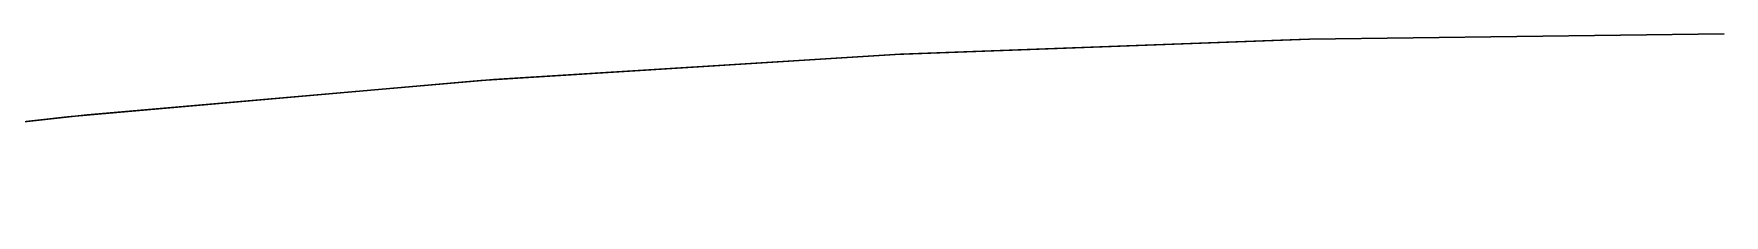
# Model space of a CAD drawing. Header units: metres. Extents: x -20 to 20, y -20 to 20.
# Drawn here: x -2.032 to 0, y 19.783 to 20 of the extents above; entities that cross this region are included whole.
import ezdxf

# ---------------------------------------------------------------- set-up
doc = ezdxf.new("R2010")
doc.units = ezdxf.units.M

msp = doc.modelspace()

# ---------------------------------------------------------------- meshes
at = {"layer": '10', "color": 2}
mesh = msp.add_polyface(dxfattribs=at)
corners = [(-0.9899, 19.9755, -16.5), (-0.9899, 19.9755, -16), (-0.4999, 19.9937, -16), (-0.9899, 19.9755, -15.5), (-0.4999, 19.9937, -15.5), (-0.9899, 19.9755, -15), (-0.4999, 19.9937, -15), (-0.9899, 19.9755, -14.5), (-0.4999, 19.9937, -14.5), (-0.9899, 19.9755, -14), (-0.4999, 19.9937, -14), (-0.9899, 19.9755, -13.5), (-0.4999, 19.9937, -13.5), (-0.9899, 19.9755, -13), (-0.4999, 19.9937, -13), (-0.9899, 19.9755, -12.5), (-0.4999, 19.9937, -12.5), (-0.9899, 19.9755, -12), (-0.4999, 19.9937, -12), (-0.9899, 19.9755, -11.5), (-0.4999, 19.9937, -11.5), (-0.9899, 19.9755, -11), (-0.4999, 19.9937, -11), (-0.9899, 19.9755, -10.5), (-0.4999, 19.9937, -10.5), (-0.9899, 19.9755, -10), (-0.4999, 19.9937, -10), (-0.9899, 19.9755, -9.5), (-0.4999, 19.9937, -9.5), (-0.9899, 19.9755, -9), (-0.4999, 19.9937, -9), (-0.9899, 19.9755, -8.5), (-0.4999, 19.9937, -8.5), (-0.9899, 19.9755, -8), (-0.4999, 19.9937, -8), (-0.9899, 19.9755, -7.5), (-0.4999, 19.9937, -7.5), (-0.9899, 19.9755, -7), (-0.4999, 19.9937, -7), (-0.9899, 19.9755, -6.5), (-0.4999, 19.9937, -6.5), (-0.9899, 19.9755, 14), (-1.4792, 19.9452, 14), (-0.9899, 19.9755, 14.5), (-1.4792, 19.9452, 14.5), (-0.9899, 19.9755, 15), (-1.4792, 19.9452, 15), (-0.9899, 19.9755, 15.5), (-1.4792, 19.9452, 15.5), (-0.9899, 19.9755, 16), (-1.4792, 19.9452, 16), (-0.9899, 19.9755, 16.5), (-0.9969, 19.9751, 17), (-0.9969, 19.9751, 17.5), (-0.4986, 19.9938, 17.5), (-0.9969, 19.9751, 18), (-0.4986, 19.9938, 18), (-0.9969, 19.9751, 18.5), (-0.4986, 19.9938, 18.5), (-0.9969, 19.9751, 19), (-0.4986, 19.9938, 19), (-0.9969, 19.9751, 19.5), (-0.4986, 19.9938, 19.5), (-0.9969, 19.9751, 20), (-0.4986, 19.9938, 20), (-0.9969, 19.9751, -20), (-0.9969, 19.9751, -19.5), (-0.4986, 19.9938, -19.5), (-0.9969, 19.9751, -19), (-0.4986, 19.9938, -19), (-0.9969, 19.9751, -18.5), (-0.4986, 19.9938, -18.5), (-0.9969, 19.9751, -18), (-0.4986, 19.9938, -18), (-0.9969, 19.9751, -17.5), (-0.4986, 19.9938, -17.5), (-0.9969, 19.9751, -17), (-0.4986, 19.9938, -17)]
mesh.append_faces([[corners[k] for k in face] for face in [(0, 1, 2), (1, 3, 4), (3, 5, 6), (5, 7, 8), (7, 9, 10), (9, 11, 12), (11, 13, 14), (13, 15, 16), (15, 17, 18), (17, 19, 20), (19, 21, 22), (21, 23, 24), (23, 25, 26), (25, 27, 28), (27, 29, 30), (29, 31, 32), (31, 33, 34), (33, 35, 36), (35, 37, 38), (37, 39, 40), (41, 42, 43), (43, 44, 45), (45, 46, 47), (47, 48, 49), (49, 50, 51), (52, 53, 54), (53, 55, 56), (55, 57, 58), (57, 59, 60), (59, 61, 62), (61, 63, 64), (65, 66, 67), (66, 68, 69), (68, 70, 71), (70, 72, 73), (72, 74, 75), (74, 76, 77)]], dxfattribs={"color": 2})
mesh = msp.add_polyface(dxfattribs=at)
corners = [(-0.4999, 19.9937, -16.5), (-0.9899, 19.9755, -16.5), (-0.4999, 19.9937, -16), (-0.9899, 19.9755, -16), (-0.4999, 19.9937, -15.5), (-0.9899, 19.9755, -15.5), (-0.4999, 19.9937, -15), (-0.9899, 19.9755, -15), (-0.4999, 19.9937, -14.5), (-0.9899, 19.9755, -14.5), (-0.4999, 19.9937, -14), (-0.9899, 19.9755, -14), (-0.4999, 19.9937, -13.5), (-0.9899, 19.9755, -13.5), (-0.4999, 19.9937, -13), (-0.9899, 19.9755, -13), (-0.4999, 19.9937, -12.5), (-0.9899, 19.9755, -12.5), (-0.4999, 19.9937, -12), (-0.9899, 19.9755, -12), (-0.4999, 19.9937, -11.5), (-0.9899, 19.9755, -11.5), (-0.4999, 19.9937, -11), (-0.9899, 19.9755, -11), (-0.4999, 19.9937, -10.5), (-0.9899, 19.9755, -10.5), (-0.4999, 19.9937, -10), (-0.9899, 19.9755, -10), (-0.4999, 19.9937, -9.5), (-0.9899, 19.9755, -9.5), (-0.4999, 19.9937, -9), (-0.9899, 19.9755, -9), (-0.4999, 19.9937, -8.5), (-0.9899, 19.9755, 12), (-0.9899, 19.9755, 12.5), (-0.4999, 19.9937, 12.5), (-0.9899, 19.9755, 13), (-0.4999, 19.9937, 13), (-0.9899, 19.9755, 13.5), (-0.4999, 19.9937, 13.5), (-0.9899, 19.9755, 14), (-0.4999, 19.9937, 14), (-0.9899, 19.9755, 14.5), (-0.4999, 19.9937, 14.5), (-0.9899, 19.9755, 15), (-0.4999, 19.9937, 15), (-0.9899, 19.9755, 15.5), (-0.4999, 19.9937, 15.5), (-0.9899, 19.9755, 16), (-0.4999, 19.9937, 16), (-0.9899, 19.9755, 16.5), (-0.4999, 19.9937, 16.5), (-0.4986, 19.9938, 17), (-0.9969, 19.9751, 17), (-0.4986, 19.9938, 17.5), (-0.9969, 19.9751, 17.5), (-0.4986, 19.9938, 18), (-0.9969, 19.9751, 18), (-0.4986, 19.9938, 18.5), (-0.9969, 19.9751, 18.5), (-0.4986, 19.9938, 19), (-0.9969, 19.9751, 19), (-0.4986, 19.9938, 19.5), (-0.9969, 19.9751, 19.5), (-0.4986, 19.9938, 20), (-0.4986, 19.9938, -20), (-0.9969, 19.9751, -20), (-0.4986, 19.9938, -19.5), (-0.9969, 19.9751, -19.5), (-0.4986, 19.9938, -19), (-0.9969, 19.9751, -19), (-0.4986, 19.9938, -18.5), (-0.9969, 19.9751, -18.5), (-0.4986, 19.9938, -18), (-0.9969, 19.9751, -18), (-0.4986, 19.9938, -17.5), (-0.9969, 19.9751, -17.5), (-0.4986, 19.9938, -17)]
mesh.append_faces([[corners[k] for k in face] for face in [(0, 1, 2), (2, 3, 4), (4, 5, 6), (6, 7, 8), (8, 9, 10), (10, 11, 12), (12, 13, 14), (14, 15, 16), (16, 17, 18), (18, 19, 20), (20, 21, 22), (22, 23, 24), (24, 25, 26), (26, 27, 28), (28, 29, 30), (30, 31, 32), (33, 34, 35), (34, 36, 37), (36, 38, 39), (38, 40, 41), (40, 42, 43), (42, 44, 45), (44, 46, 47), (46, 48, 49), (48, 50, 51), (52, 53, 54), (54, 55, 56), (56, 57, 58), (58, 59, 60), (60, 61, 62), (62, 63, 64), (65, 66, 67), (67, 68, 69), (69, 70, 71), (71, 72, 73), (73, 74, 75), (75, 76, 77)]], dxfattribs={"color": 2})
mesh = msp.add_polyface(dxfattribs=at)
corners = [(-0.4999, 19.9937, 10), (-0.9899, 19.9755, 10), (-0.4999, 19.9937, 10.5), (-0.9899, 19.9755, 10.5), (-0.4999, 19.9937, 11), (-0.9899, 19.9755, 11), (-0.4999, 19.9937, 11.5), (-0.9899, 19.9755, 11.5), (-0.4999, 19.9937, 12), (-0.9899, 19.9755, 12), (-0.4999, 19.9937, 12.5), (-0.9899, 19.9755, 12.5), (-0.4999, 19.9937, 13), (-0.9899, 19.9755, 13), (-0.4999, 19.9937, 13.5), (-0.9899, 19.9755, 13.5), (-0.4999, 19.9937, 14), (-0.9899, 19.9755, 14), (-0.4999, 19.9937, 14.5), (-0.9899, 19.9755, 14.5), (-0.4999, 19.9937, 15), (-0.9899, 19.9755, 15), (-0.4999, 19.9937, 15.5), (-0.9899, 19.9755, 15.5), (-0.4999, 19.9937, 16), (-0.9899, 19.9755, 16), (-0.4999, 19.9937, 16.5), (0, 20, 17), (-0.4986, 19.9938, 17), (0, 20, 17.5), (-0.4986, 19.9938, 17.5), (0, 20, 18), (-0.4986, 19.9938, 18), (0, 20, 18.5), (-0.4986, 19.9938, 18.5), (0, 20, 19), (-0.4986, 19.9938, 19), (0, 20, 19.5), (-0.4986, 19.9938, 19.5), (0, 20, 20), (-0.4986, 19.9938, 20), (0, 20, -20), (-0.4986, 19.9938, -20), (0, 20, -19.5), (-0.4986, 19.9938, -19.5), (0, 20, -19), (-0.4986, 19.9938, -19), (0, 20, -18.5), (-0.4986, 19.9938, -18.5), (0, 20, -18), (-0.4986, 19.9938, -18), (0, 20, -17.5), (-0.4986, 19.9938, -17.5), (0, 20, -17), (-0.4986, 19.9938, -17)]
mesh.append_faces([[corners[k] for k in face] for face in [(0, 1, 2), (2, 3, 4), (4, 5, 6), (6, 7, 8), (8, 9, 10), (10, 11, 12), (12, 13, 14), (14, 15, 16), (16, 17, 18), (18, 19, 20), (20, 21, 22), (22, 23, 24), (24, 25, 26), (27, 28, 29), (28, 30, 29), (29, 30, 31), (30, 32, 31), (31, 32, 33), (32, 34, 33), (33, 34, 35), (34, 36, 35), (35, 36, 37), (36, 38, 37), (37, 38, 39), (38, 40, 39), (41, 42, 43), (42, 44, 43), (43, 44, 45), (44, 46, 45), (45, 46, 47), (46, 48, 47), (47, 48, 49), (48, 50, 49), (49, 50, 51), (50, 52, 51), (51, 52, 53), (52, 54, 53)]], dxfattribs={"color": 2})
mesh = msp.add_polyface(dxfattribs=at)
corners = [(-0.9899, 19.9755, -6.5), (-0.9899, 19.9755, -6), (-0.4999, 19.9937, -6), (-0.9899, 19.9755, -5.5), (-0.4999, 19.9937, -5.5), (-0.9899, 19.9755, -5), (-0.4999, 19.9937, -5), (-0.9899, 19.9755, -4.5), (-0.4999, 19.9937, -4.5), (-0.9899, 19.9755, -4), (-0.4999, 19.9937, -4), (-0.9899, 19.9755, -3.5), (-0.4999, 19.9937, -3.5), (-0.9899, 19.9755, -3), (-0.4999, 19.9937, -3), (-0.9899, 19.9755, -2.5), (-0.4999, 19.9937, -2.5), (-0.9899, 19.9755, -2), (-0.4999, 19.9937, -2), (-0.9899, 19.9755, -1.5), (-0.4999, 19.9937, -1.5), (-0.9899, 19.9755, -1), (-0.4999, 19.9937, -1), (-0.9899, 19.9755, -0.5), (-0.4999, 19.9937, -0.5), (-0.9899, 19.9755), (-0.4999, 19.9937), (-0.9899, 19.9755, 0.5), (-0.4999, 19.9937, 0.5), (-0.9899, 19.9755, 1), (-0.4999, 19.9937, 1), (-0.9899, 19.9755, 1.5), (-0.4999, 19.9937, 1.5), (-0.9899, 19.9755, 2), (-0.4999, 19.9937, 2), (-0.9899, 19.9755, 2.5), (-0.4999, 19.9937, 2.5), (-0.9899, 19.9755, 3), (-0.4999, 19.9937, 3), (-0.9899, 19.9755, 3.5), (-0.4999, 19.9937, 3.5), (-0.9899, 19.9755, 4), (-0.4999, 19.9937, 4), (-0.9899, 19.9755, 4.5), (-0.4999, 19.9937, 4.5), (-0.9899, 19.9755, 5), (-0.4999, 19.9937, 5), (-0.9899, 19.9755, 5.5), (-0.4999, 19.9937, 5.5), (-0.9899, 19.9755, 6), (-0.4999, 19.9937, 6), (-0.9899, 19.9755, 6.5), (-0.4999, 19.9937, 6.5), (-0.9899, 19.9755, 7), (-0.4999, 19.9937, 7), (-0.9899, 19.9755, 7.5), (-0.4999, 19.9937, 7.5), (-0.9899, 19.9755, 8), (-0.4999, 19.9937, 8), (-0.9899, 19.9755, 8.5), (-0.4999, 19.9937, 8.5), (-0.9899, 19.9755, 9), (-0.4999, 19.9937, 9), (-0.9899, 19.9755, 9.5), (-0.4999, 19.9937, 9.5), (-0.9899, 19.9755, 10), (-0.4999, 19.9937, 10), (-0.9899, 19.9755, 10.5), (-0.4999, 19.9937, 10.5), (-0.9899, 19.9755, 11), (-0.4999, 19.9937, 11), (-0.9899, 19.9755, 11.5), (-0.4999, 19.9937, 11.5), (-0.9899, 19.9755, 12), (-0.4999, 19.9937, 12)]
mesh.append_faces([[corners[k] for k in face] for face in [(0, 1, 2), (1, 3, 4), (3, 5, 6), (5, 7, 8), (7, 9, 10), (9, 11, 12), (11, 13, 14), (13, 15, 16), (15, 17, 18), (17, 19, 20), (19, 21, 22), (21, 23, 24), (23, 25, 26), (25, 27, 28), (27, 29, 30), (29, 31, 32), (31, 33, 34), (33, 35, 36), (35, 37, 38), (37, 39, 40), (39, 41, 42), (41, 43, 44), (43, 45, 46), (45, 47, 48), (47, 49, 50), (49, 51, 52), (51, 53, 54), (53, 55, 56), (55, 57, 58), (57, 59, 60), (59, 61, 62), (61, 63, 64), (63, 65, 66), (65, 67, 68), (67, 69, 70), (69, 71, 72), (71, 73, 74)]], dxfattribs={"color": 2})
mesh = msp.add_polyface(dxfattribs=at)
corners = [(-0.4999, 19.9937, -8.5), (-0.9899, 19.9755, -8.5), (-0.4999, 19.9937, -8), (-0.9899, 19.9755, -8), (-0.4999, 19.9937, -7.5), (-0.9899, 19.9755, -7.5), (-0.4999, 19.9937, -7), (-0.9899, 19.9755, -7), (-0.4999, 19.9937, -6.5), (-0.9899, 19.9755, -6.5), (-0.4999, 19.9937, -6), (-0.9899, 19.9755, -6), (-0.4999, 19.9937, -5.5), (-0.9899, 19.9755, -5.5), (-0.4999, 19.9937, -5), (-0.9899, 19.9755, -5), (-0.4999, 19.9937, -4.5), (-0.9899, 19.9755, -4.5), (-0.4999, 19.9937, -4), (-0.9899, 19.9755, -4), (-0.4999, 19.9937, -3.5), (-0.9899, 19.9755, -3.5), (-0.4999, 19.9937, -3), (-0.9899, 19.9755, -3), (-0.4999, 19.9937, -2.5), (-0.9899, 19.9755, -2.5), (-0.4999, 19.9937, -2), (-0.9899, 19.9755, -2), (-0.4999, 19.9937, -1.5), (-0.9899, 19.9755, -1.5), (-0.4999, 19.9937, -1), (-0.9899, 19.9755, -1), (-0.4999, 19.9937, -0.5), (-0.9899, 19.9755, -0.5), (-0.4999, 19.9937), (-0.9899, 19.9755), (-0.4999, 19.9937, 0.5), (-0.9899, 19.9755, 0.5), (-0.4999, 19.9937, 1), (-0.9899, 19.9755, 1), (-0.4999, 19.9937, 1.5), (-0.9899, 19.9755, 1.5), (-0.4999, 19.9937, 2), (-0.9899, 19.9755, 2), (-0.4999, 19.9937, 2.5), (-0.9899, 19.9755, 2.5), (-0.4999, 19.9937, 3), (-0.9899, 19.9755, 3), (-0.4999, 19.9937, 3.5), (-0.9899, 19.9755, 3.5), (-0.4999, 19.9937, 4), (-0.9899, 19.9755, 4), (-0.4999, 19.9937, 4.5), (-0.9899, 19.9755, 4.5), (-0.4999, 19.9937, 5), (-0.9899, 19.9755, 5), (-0.4999, 19.9937, 5.5), (-0.9899, 19.9755, 5.5), (-0.4999, 19.9937, 6), (-0.9899, 19.9755, 6), (-0.4999, 19.9937, 6.5), (-0.9899, 19.9755, 6.5), (-0.4999, 19.9937, 7), (-0.9899, 19.9755, 7), (-0.4999, 19.9937, 7.5), (-0.9899, 19.9755, 7.5), (-0.4999, 19.9937, 8), (-0.9899, 19.9755, 8), (-0.4999, 19.9937, 8.5), (-0.9899, 19.9755, 8.5), (-0.4999, 19.9937, 9), (-0.9899, 19.9755, 9), (-0.4999, 19.9937, 9.5), (-0.9899, 19.9755, 9.5), (-0.4999, 19.9937, 10)]
mesh.append_faces([[corners[k] for k in face] for face in [(0, 1, 2), (2, 3, 4), (4, 5, 6), (6, 7, 8), (8, 9, 10), (10, 11, 12), (12, 13, 14), (14, 15, 16), (16, 17, 18), (18, 19, 20), (20, 21, 22), (22, 23, 24), (24, 25, 26), (26, 27, 28), (28, 29, 30), (30, 31, 32), (32, 33, 34), (34, 35, 36), (36, 37, 38), (38, 39, 40), (40, 41, 42), (42, 43, 44), (44, 45, 46), (46, 47, 48), (48, 49, 50), (50, 51, 52), (52, 53, 54), (54, 55, 56), (56, 57, 58), (58, 59, 60), (60, 61, 62), (62, 63, 64), (64, 65, 66), (66, 67, 68), (68, 69, 70), (70, 71, 72), (72, 73, 74)]], dxfattribs={"color": 2})
mesh = msp.add_polyface(dxfattribs=at)
corners = [(-1.4792, 19.9452), (-1.9676, 19.903), (-1.4792, 19.9452, 0.5), (-1.9676, 19.903, 0.5), (-1.4792, 19.9452, 1), (-1.9676, 19.903, 1), (-1.4792, 19.9452, 1.5), (-1.9676, 19.903, 1.5), (-1.4792, 19.9452, 2), (-1.9676, 19.903, 2), (-1.4792, 19.9452, 2.5), (-1.9676, 19.903, 2.5), (-1.4792, 19.9452, 3), (-1.9676, 19.903, 3), (-1.4792, 19.9452, 3.5), (-1.9676, 19.903, 3.5), (-1.4792, 19.9452, 4), (-1.9676, 19.903, 4), (-1.4792, 19.9452, 4.5), (-1.9676, 19.903, 4.5), (-1.4792, 19.9452, 5), (-1.9676, 19.903, 5), (-1.4792, 19.9452, 5.5), (-1.9676, 19.903, 5.5), (-1.4792, 19.9452, 6), (-1.9676, 19.903, 6), (-1.4792, 19.9452, 6.5), (-1.9676, 19.903, 6.5), (-1.4792, 19.9452, 7), (-1.9676, 19.903, 7), (-1.4792, 19.9452, 7.5), (-1.9676, 19.903, 7.5), (-1.4792, 19.9452, 8), (-1.9676, 19.903, 8), (-1.4792, 19.9452, 8.5), (-1.9676, 19.903, 8.5), (-1.4792, 19.9452, 9), (-1.9676, 19.903, 9), (-1.4792, 19.9452, 9.5), (-1.9676, 19.903, 9.5), (-1.4792, 19.9452, 10), (-1.9676, 19.903, 10), (-1.4792, 19.9452, 10.5), (-1.9676, 19.903, 10.5), (-1.4792, 19.9452, 11), (-1.9676, 19.903, 11), (-1.4792, 19.9452, 11.5), (-1.9676, 19.903, 11.5), (-1.4792, 19.9452, 12), (-1.9676, 19.903, 12), (-1.4792, 19.9452, 12.5), (-1.9676, 19.903, 12.5), (-1.4792, 19.9452, 13), (-1.9676, 19.903, 13), (-1.4792, 19.9452, 13.5), (-1.9676, 19.903, 13.5), (-1.4792, 19.9452, 14), (-1.9676, 19.903, 14), (-1.4792, 19.9452, 14.5), (-1.9676, 19.903, 14.5), (-1.4792, 19.9452, 15), (-1.9676, 19.903, 15), (-1.4792, 19.9452, 15.5), (-1.9676, 19.903, 15.5), (-1.4792, 19.9452, 16), (-1.9676, 19.903, 16), (-1.4792, 19.9452, 16.5), (-1.4946, 19.9441, 17), (-1.4946, 19.9441, 17.5), (-0.9969, 19.9751, 17.5), (-1.4946, 19.9441, 18), (-0.9969, 19.9751, 18), (-1.4946, 19.9441, 18.5), (-0.9969, 19.9751, 18.5), (-1.4946, 19.9441, 19), (-0.9969, 19.9751, 19)]
mesh.append_faces([[corners[k] for k in face] for face in [(0, 1, 2), (2, 3, 4), (4, 5, 6), (6, 7, 8), (8, 9, 10), (10, 11, 12), (12, 13, 14), (14, 15, 16), (16, 17, 18), (18, 19, 20), (20, 21, 22), (22, 23, 24), (24, 25, 26), (26, 27, 28), (28, 29, 30), (30, 31, 32), (32, 33, 34), (34, 35, 36), (36, 37, 38), (38, 39, 40), (40, 41, 42), (42, 43, 44), (44, 45, 46), (46, 47, 48), (48, 49, 50), (50, 51, 52), (52, 53, 54), (54, 55, 56), (56, 57, 58), (58, 59, 60), (60, 61, 62), (62, 63, 64), (64, 65, 66), (67, 68, 69), (68, 70, 71), (70, 72, 73), (72, 74, 75)]], dxfattribs={"color": 2})
mesh = msp.add_polyface(dxfattribs=at)
corners = [(-1.4792, 19.9452, -16.5), (-1.4792, 19.9452, -16), (-0.9899, 19.9755, -16), (-1.4792, 19.9452, -15.5), (-0.9899, 19.9755, -15.5), (-1.4792, 19.9452, -15), (-0.9899, 19.9755, -15), (-1.4792, 19.9452, -14.5), (-0.9899, 19.9755, -14.5), (-1.4792, 19.9452, -14), (-0.9899, 19.9755, -14), (-1.4792, 19.9452, -13.5), (-0.9899, 19.9755, -13.5), (-1.4792, 19.9452, -13), (-0.9899, 19.9755, -13), (-1.4792, 19.9452, -12.5), (-0.9899, 19.9755, -12.5), (-1.4792, 19.9452, -12), (-0.9899, 19.9755, -12), (-1.4792, 19.9452, -11.5), (-0.9899, 19.9755, -11.5), (-1.4792, 19.9452, -11), (-0.9899, 19.9755, -11), (-1.4792, 19.9452, -10.5), (-0.9899, 19.9755, -10.5), (-1.4792, 19.9452, -10), (-0.9899, 19.9755, -10), (-1.4792, 19.9452, -9.5), (-0.9899, 19.9755, -9.5), (-1.4792, 19.9452, -9), (-0.9899, 19.9755, -9), (-1.4792, 19.9452, -8.5), (-0.9899, 19.9755, -8.5), (-1.4792, 19.9452, -8), (-0.9899, 19.9755, -8), (-1.4792, 19.9452, -7.5), (-0.9899, 19.9755, -7.5), (-1.4792, 19.9452, -7), (-0.9899, 19.9755, -7), (-1.4792, 19.9452, -6.5), (-0.9899, 19.9755, -6.5), (-1.4792, 19.9452, -6), (-0.9899, 19.9755, -6), (-1.4792, 19.9452, -5.5), (-0.9899, 19.9755, -5.5), (-1.4792, 19.9452, -5), (-0.9899, 19.9755, -5), (-1.4792, 19.9452, -4.5), (-0.9899, 19.9755, -4.5), (-1.4792, 19.9452, -4), (-0.9899, 19.9755, -4), (-1.4792, 19.9452, -3.5), (-0.9899, 19.9755, -3.5), (-1.4792, 19.9452, -3), (-0.9899, 19.9755, -3), (-1.4792, 19.9452, -2.5), (-0.9899, 19.9755, -2.5), (-1.4792, 19.9452, -2), (-0.9899, 19.9755, -2), (-1.4946, 19.9441, 19), (-1.4946, 19.9441, 19.5), (-0.9969, 19.9751, 19.5), (-1.4946, 19.9441, 20), (-0.9969, 19.9751, 20), (-1.4946, 19.9441, -20), (-1.4946, 19.9441, -19.5), (-0.9969, 19.9751, -19.5), (-1.4946, 19.9441, -19), (-0.9969, 19.9751, -19), (-1.4946, 19.9441, -18.5), (-0.9969, 19.9751, -18.5), (-1.4946, 19.9441, -18), (-0.9969, 19.9751, -18), (-1.4946, 19.9441, -17.5), (-0.9969, 19.9751, -17.5), (-1.4946, 19.9441, -17), (-0.9969, 19.9751, -17)]
mesh.append_faces([[corners[k] for k in face] for face in [(0, 1, 2), (1, 3, 4), (3, 5, 6), (5, 7, 8), (7, 9, 10), (9, 11, 12), (11, 13, 14), (13, 15, 16), (15, 17, 18), (17, 19, 20), (19, 21, 22), (21, 23, 24), (23, 25, 26), (25, 27, 28), (27, 29, 30), (29, 31, 32), (31, 33, 34), (33, 35, 36), (35, 37, 38), (37, 39, 40), (39, 41, 42), (41, 43, 44), (43, 45, 46), (45, 47, 48), (47, 49, 50), (49, 51, 52), (51, 53, 54), (53, 55, 56), (55, 57, 58), (59, 60, 61), (60, 62, 63), (64, 65, 66), (65, 67, 68), (67, 69, 70), (69, 71, 72), (71, 73, 74), (73, 75, 76)]], dxfattribs={"color": 2})
mesh = msp.add_polyface(dxfattribs=at)
corners = [(-0.9899, 19.9755, -16.5), (-1.4792, 19.9452, -16.5), (-0.9899, 19.9755, -16), (-1.4792, 19.9452, -16), (-0.9899, 19.9755, -15.5), (-1.4792, 19.9452, -15.5), (-0.9899, 19.9755, -15), (-1.4792, 19.9452, -15), (-0.9899, 19.9755, -14.5), (-1.4792, 19.9452, -14.5), (-0.9899, 19.9755, -14), (-1.4792, 19.9452, -14), (-0.9899, 19.9755, -13.5), (-1.4792, 19.9452, -13.5), (-0.9899, 19.9755, -13), (-1.4792, 19.9452, -13), (-0.9899, 19.9755, -12.5), (-1.4792, 19.9452, -12.5), (-0.9899, 19.9755, -12), (-1.4792, 19.9452, -12), (-0.9899, 19.9755, -11.5), (-1.4792, 19.9452, -11.5), (-0.9899, 19.9755, -11), (-1.4792, 19.9452, -11), (-0.9899, 19.9755, -10.5), (-1.4792, 19.9452, -10.5), (-0.9899, 19.9755, -10), (-1.4792, 19.9452, -10), (-0.9899, 19.9755, -9.5), (-1.4792, 19.9452, -9.5), (-0.9899, 19.9755, -9), (-1.4792, 19.9452, -9), (-0.9899, 19.9755, -8.5), (-1.4792, 19.9452, -8.5), (-0.9899, 19.9755, -8), (-1.4792, 19.9452, -8), (-0.9899, 19.9755, -7.5), (-1.4792, 19.9452, -7.5), (-0.9899, 19.9755, -7), (-1.4792, 19.9452, -7), (-0.9899, 19.9755, -6.5), (-1.4792, 19.9452, -6.5), (-0.9899, 19.9755, -6), (-1.4792, 19.9452, -6), (-0.9899, 19.9755, -5.5), (-1.4792, 19.9452, -5.5), (-0.9899, 19.9755, -5), (-1.4792, 19.9452, -5), (-0.9899, 19.9755, -4.5), (-1.4792, 19.9452, 16), (-1.4792, 19.9452, 16.5), (-0.9899, 19.9755, 16.5), (-0.9969, 19.9751, 17), (-1.4946, 19.9441, 17), (-0.9969, 19.9751, 17.5), (-1.4946, 19.9441, 17.5), (-0.9969, 19.9751, 18), (-1.4946, 19.9441, 18), (-0.9969, 19.9751, 18.5), (-1.4946, 19.9441, 18.5), (-0.9969, 19.9751, 19), (-1.4946, 19.9441, 19), (-0.9969, 19.9751, 19.5), (-1.4946, 19.9441, 19.5), (-0.9969, 19.9751, 20), (-0.9969, 19.9751, -20), (-1.4946, 19.9441, -20), (-0.9969, 19.9751, -19.5), (-1.4946, 19.9441, -19.5), (-0.9969, 19.9751, -19), (-1.4946, 19.9441, -19), (-0.9969, 19.9751, -18.5), (-1.4946, 19.9441, -18.5), (-0.9969, 19.9751, -18), (-1.4946, 19.9441, -18), (-0.9969, 19.9751, -17.5), (-1.4946, 19.9441, -17.5), (-0.9969, 19.9751, -17)]
mesh.append_faces([[corners[k] for k in face] for face in [(0, 1, 2), (2, 3, 4), (4, 5, 6), (6, 7, 8), (8, 9, 10), (10, 11, 12), (12, 13, 14), (14, 15, 16), (16, 17, 18), (18, 19, 20), (20, 21, 22), (22, 23, 24), (24, 25, 26), (26, 27, 28), (28, 29, 30), (30, 31, 32), (32, 33, 34), (34, 35, 36), (36, 37, 38), (38, 39, 40), (40, 41, 42), (42, 43, 44), (44, 45, 46), (46, 47, 48), (49, 50, 51), (52, 53, 54), (54, 55, 56), (56, 57, 58), (58, 59, 60), (60, 61, 62), (62, 63, 64), (65, 66, 67), (67, 68, 69), (69, 70, 71), (71, 72, 73), (73, 74, 75), (75, 76, 77)]], dxfattribs={"color": 2})
mesh = msp.add_polyface(dxfattribs=at)
corners = [(-1.4792, 19.9452, -2), (-1.4792, 19.9452, -1.5), (-0.9899, 19.9755, -1.5), (-1.4792, 19.9452, -1), (-0.9899, 19.9755, -1), (-1.4792, 19.9452, -0.5), (-0.9899, 19.9755, -0.5), (-1.4792, 19.9452), (-0.9899, 19.9755), (-1.4792, 19.9452, 0.5), (-0.9899, 19.9755, 0.5), (-1.4792, 19.9452, 1), (-0.9899, 19.9755, 1), (-1.4792, 19.9452, 1.5), (-0.9899, 19.9755, 1.5), (-1.4792, 19.9452, 2), (-0.9899, 19.9755, 2), (-1.4792, 19.9452, 2.5), (-0.9899, 19.9755, 2.5), (-1.4792, 19.9452, 3), (-0.9899, 19.9755, 3), (-1.4792, 19.9452, 3.5), (-0.9899, 19.9755, 3.5), (-1.4792, 19.9452, 4), (-0.9899, 19.9755, 4), (-1.4792, 19.9452, 4.5), (-0.9899, 19.9755, 4.5), (-1.4792, 19.9452, 5), (-0.9899, 19.9755, 5), (-1.4792, 19.9452, 5.5), (-0.9899, 19.9755, 5.5), (-1.4792, 19.9452, 6), (-0.9899, 19.9755, 6), (-1.4792, 19.9452, 6.5), (-0.9899, 19.9755, 6.5), (-1.4792, 19.9452, 7), (-0.9899, 19.9755, 7), (-1.4792, 19.9452, 7.5), (-0.9899, 19.9755, 7.5), (-1.4792, 19.9452, 8), (-0.9899, 19.9755, 8), (-1.4792, 19.9452, 8.5), (-0.9899, 19.9755, 8.5), (-1.4792, 19.9452, 9), (-0.9899, 19.9755, 9), (-1.4792, 19.9452, 9.5), (-0.9899, 19.9755, 9.5), (-1.4792, 19.9452, 10), (-0.9899, 19.9755, 10), (-1.4792, 19.9452, 10.5), (-0.9899, 19.9755, 10.5), (-1.4792, 19.9452, 11), (-0.9899, 19.9755, 11), (-1.4792, 19.9452, 11.5), (-0.9899, 19.9755, 11.5), (-1.4792, 19.9452, 12), (-0.9899, 19.9755, 12), (-1.4792, 19.9452, 12.5), (-0.9899, 19.9755, 12.5), (-1.4792, 19.9452, 13), (-0.9899, 19.9755, 13), (-1.4792, 19.9452, 13.5), (-0.9899, 19.9755, 13.5), (-1.4792, 19.9452, 14), (-0.9899, 19.9755, 14), (-1.4792, 19.9452, 14.5), (-0.9899, 19.9755, 14.5), (-1.4792, 19.9452, 15), (-0.9899, 19.9755, 15), (-1.4792, 19.9452, 15.5), (-0.9899, 19.9755, 15.5), (-1.4792, 19.9452, 16), (-0.9899, 19.9755, 16)]
mesh.append_faces([[corners[k] for k in face] for face in [(0, 1, 2), (1, 3, 4), (3, 5, 6), (5, 7, 8), (7, 9, 10), (9, 11, 12), (11, 13, 14), (13, 15, 16), (15, 17, 18), (17, 19, 20), (19, 21, 22), (21, 23, 24), (23, 25, 26), (25, 27, 28), (27, 29, 30), (29, 31, 32), (31, 33, 34), (33, 35, 36), (35, 37, 38), (37, 39, 40), (39, 41, 42), (41, 43, 44), (43, 45, 46), (45, 47, 48), (47, 49, 50), (49, 51, 52), (51, 53, 54), (53, 55, 56), (55, 57, 58), (57, 59, 60), (59, 61, 62), (61, 63, 64), (63, 65, 66), (65, 67, 68), (67, 69, 70), (69, 71, 72)]], dxfattribs={"color": 2})
mesh = msp.add_polyface(dxfattribs=at)
corners = [(-0.9899, 19.9755, -4.5), (-1.4792, 19.9452, -4.5), (-0.9899, 19.9755, -4), (-1.4792, 19.9452, -4), (-0.9899, 19.9755, -3.5), (-1.4792, 19.9452, -3.5), (-0.9899, 19.9755, -3), (-1.4792, 19.9452, -3), (-0.9899, 19.9755, -2.5), (-1.4792, 19.9452, -2.5), (-0.9899, 19.9755, -2), (-1.4792, 19.9452, -2), (-0.9899, 19.9755, -1.5), (-1.4792, 19.9452, -1.5), (-0.9899, 19.9755, -1), (-1.4792, 19.9452, -1), (-0.9899, 19.9755, -0.5), (-1.4792, 19.9452, -0.5), (-0.9899, 19.9755), (-1.4792, 19.9452), (-0.9899, 19.9755, 0.5), (-1.4792, 19.9452, 0.5), (-0.9899, 19.9755, 1), (-1.4792, 19.9452, 1), (-0.9899, 19.9755, 1.5), (-1.4792, 19.9452, 1.5), (-0.9899, 19.9755, 2), (-1.4792, 19.9452, 2), (-0.9899, 19.9755, 2.5), (-1.4792, 19.9452, 2.5), (-0.9899, 19.9755, 3), (-1.4792, 19.9452, 3), (-0.9899, 19.9755, 3.5), (-1.4792, 19.9452, 3.5), (-0.9899, 19.9755, 4), (-1.4792, 19.9452, 4), (-0.9899, 19.9755, 4.5), (-1.4792, 19.9452, 4.5), (-0.9899, 19.9755, 5), (-1.4792, 19.9452, 5), (-0.9899, 19.9755, 5.5), (-1.4792, 19.9452, 5.5), (-0.9899, 19.9755, 6), (-1.4792, 19.9452, 6), (-0.9899, 19.9755, 6.5), (-1.4792, 19.9452, 6.5), (-0.9899, 19.9755, 7), (-1.4792, 19.9452, 7), (-0.9899, 19.9755, 7.5), (-1.4792, 19.9452, 7.5), (-0.9899, 19.9755, 8), (-1.4792, 19.9452, 8), (-0.9899, 19.9755, 8.5), (-1.4792, 19.9452, 8.5), (-0.9899, 19.9755, 9), (-1.4792, 19.9452, 9), (-0.9899, 19.9755, 9.5), (-1.4792, 19.9452, 9.5), (-0.9899, 19.9755, 10), (-1.4792, 19.9452, 10), (-0.9899, 19.9755, 10.5), (-1.4792, 19.9452, 10.5), (-0.9899, 19.9755, 11), (-1.4792, 19.9452, 11), (-0.9899, 19.9755, 11.5), (-1.4792, 19.9452, 11.5), (-0.9899, 19.9755, 12), (-1.4792, 19.9452, 12), (-0.9899, 19.9755, 12.5), (-1.4792, 19.9452, 12.5), (-0.9899, 19.9755, 13), (-1.4792, 19.9452, 13), (-0.9899, 19.9755, 13.5), (-1.4792, 19.9452, 13.5), (-0.9899, 19.9755, 14)]
mesh.append_faces([[corners[k] for k in face] for face in [(0, 1, 2), (2, 3, 4), (4, 5, 6), (6, 7, 8), (8, 9, 10), (10, 11, 12), (12, 13, 14), (14, 15, 16), (16, 17, 18), (18, 19, 20), (20, 21, 22), (22, 23, 24), (24, 25, 26), (26, 27, 28), (28, 29, 30), (30, 31, 32), (32, 33, 34), (34, 35, 36), (36, 37, 38), (38, 39, 40), (40, 41, 42), (42, 43, 44), (44, 45, 46), (46, 47, 48), (48, 49, 50), (50, 51, 52), (52, 53, 54), (54, 55, 56), (56, 57, 58), (58, 59, 60), (60, 61, 62), (62, 63, 64), (64, 65, 66), (66, 67, 68), (68, 69, 70), (70, 71, 72), (72, 73, 74)]], dxfattribs={"color": 2})
mesh = msp.add_polyface(dxfattribs=at)
corners = [(-1.9676, 19.903, 4), (-2.4549, 19.8488, 4), (-1.9676, 19.903, 4.5), (-2.4549, 19.8488, 4.5), (-1.9676, 19.903, 5), (-2.4549, 19.8488, 5), (-1.9676, 19.903, 5.5), (-2.4549, 19.8488, 5.5), (-1.9676, 19.903, 6), (-2.4549, 19.8488, 6), (-1.9676, 19.903, 6.5), (-2.4549, 19.8488, 6.5), (-1.9676, 19.903, 7), (-2.4549, 19.8488, 7), (-1.9676, 19.903, 7.5), (-2.4549, 19.8488, 7.5), (-1.9676, 19.903, 8), (-2.4549, 19.8488, 8), (-1.9676, 19.903, 8.5), (-2.4549, 19.8488, 8.5), (-1.9676, 19.903, 9), (-2.4549, 19.8488, 9), (-1.9676, 19.903, 9.5), (-2.4549, 19.8488, 9.5), (-1.9676, 19.903, 10), (-2.4549, 19.8488, 10), (-1.9676, 19.903, 10.5), (-2.4549, 19.8488, 10.5), (-1.9676, 19.903, 11), (-2.4549, 19.8488, 11), (-1.9676, 19.903, 11.5), (-2.4549, 19.8488, 11.5), (-1.9676, 19.903, 12), (-2.4549, 19.8488, 12), (-1.9676, 19.903, 12.5), (-2.4549, 19.8488, 12.5), (-1.9676, 19.903, 13), (-2.4549, 19.8488, 13), (-1.9676, 19.903, 13.5), (-2.4549, 19.8488, 13.5), (-1.9676, 19.903, 14), (-2.4549, 19.8488, 14), (-1.9676, 19.903, 14.5), (-2.4549, 19.8488, 14.5), (-1.9676, 19.903, 15), (-2.4549, 19.8488, 15), (-1.9676, 19.903, 15.5), (-2.4549, 19.8488, 15.5), (-1.9676, 19.903, 16), (-2.4549, 19.8488, 16), (-1.9676, 19.903, 16.5), (-1.9914, 19.9006, 17), (-1.9914, 19.9006, 17.5), (-1.4946, 19.9441, 17.5), (-1.9914, 19.9006, 18), (-1.4946, 19.9441, 18), (-1.9914, 19.9006, 18.5), (-1.4946, 19.9441, 18.5), (-1.9914, 19.9006, 19), (-1.4946, 19.9441, 19), (-1.9914, 19.9006, 19.5), (-1.4946, 19.9441, 19.5), (-1.9914, 19.9006, 20), (-1.4946, 19.9441, 20), (-1.9914, 19.9006, -20), (-1.9914, 19.9006, -19.5), (-1.4946, 19.9441, -19.5), (-1.9914, 19.9006, -19), (-1.4946, 19.9441, -19), (-1.9914, 19.9006, -18.5), (-1.4946, 19.9441, -18.5), (-1.9914, 19.9006, -18), (-1.4946, 19.9441, -18), (-1.9914, 19.9006, -17.5), (-1.4946, 19.9441, -17.5), (-1.9914, 19.9006, -17), (-1.4946, 19.9441, -17)]
mesh.append_faces([[corners[k] for k in face] for face in [(0, 1, 2), (2, 3, 4), (4, 5, 6), (6, 7, 8), (8, 9, 10), (10, 11, 12), (12, 13, 14), (14, 15, 16), (16, 17, 18), (18, 19, 20), (20, 21, 22), (22, 23, 24), (24, 25, 26), (26, 27, 28), (28, 29, 30), (30, 31, 32), (32, 33, 34), (34, 35, 36), (36, 37, 38), (38, 39, 40), (40, 41, 42), (42, 43, 44), (44, 45, 46), (46, 47, 48), (48, 49, 50), (51, 52, 53), (52, 54, 55), (54, 56, 57), (56, 58, 59), (58, 60, 61), (60, 62, 63), (64, 65, 66), (65, 67, 68), (67, 69, 70), (69, 71, 72), (71, 73, 74), (73, 75, 76)]], dxfattribs={"color": 2})
mesh = msp.add_polyface(dxfattribs=at)
corners = [(-1.9676, 19.903, 2), (-1.9676, 19.903, 2.5), (-1.4792, 19.9452, 2.5), (-1.9676, 19.903, 3), (-1.4792, 19.9452, 3), (-1.9676, 19.903, 3.5), (-1.4792, 19.9452, 3.5), (-1.9676, 19.903, 4), (-1.4792, 19.9452, 4), (-1.9676, 19.903, 4.5), (-1.4792, 19.9452, 4.5), (-1.9676, 19.903, 5), (-1.4792, 19.9452, 5), (-1.9676, 19.903, 5.5), (-1.4792, 19.9452, 5.5), (-1.9676, 19.903, 6), (-1.4792, 19.9452, 6), (-1.9676, 19.903, 6.5), (-1.4792, 19.9452, 6.5), (-1.9676, 19.903, 7), (-1.4792, 19.9452, 7), (-1.9676, 19.903, 7.5), (-1.4792, 19.9452, 7.5), (-1.9676, 19.903, 8), (-1.4792, 19.9452, 8), (-1.9676, 19.903, 8.5), (-1.4792, 19.9452, 8.5), (-1.9676, 19.903, 9), (-1.4792, 19.9452, 9), (-1.9676, 19.903, 9.5), (-1.4792, 19.9452, 9.5), (-1.9676, 19.903, 10), (-1.4792, 19.9452, 10), (-1.9676, 19.903, 10.5), (-1.4792, 19.9452, 10.5), (-1.9676, 19.903, 11), (-1.4792, 19.9452, 11), (-1.9676, 19.903, 11.5), (-1.4792, 19.9452, 11.5), (-1.9676, 19.903, 12), (-1.4792, 19.9452, 12), (-1.9676, 19.903, 12.5), (-1.4792, 19.9452, 12.5), (-1.9676, 19.903, 13), (-1.4792, 19.9452, 13), (-1.9676, 19.903, 13.5), (-1.4792, 19.9452, 13.5), (-1.9676, 19.903, 14), (-1.4792, 19.9452, 14), (-1.9676, 19.903, 14.5), (-1.4792, 19.9452, 14.5), (-1.9676, 19.903, 15), (-1.4792, 19.9452, 15), (-1.9676, 19.903, 15.5), (-1.4792, 19.9452, 15.5), (-1.9676, 19.903, 16), (-1.4792, 19.9452, 16), (-1.9676, 19.903, 16.5), (-1.4792, 19.9452, 16.5), (-1.4946, 19.9441, 17), (-1.9914, 19.9006, 17), (-1.4946, 19.9441, 17.5), (-1.9914, 19.9006, 17.5), (-1.4946, 19.9441, 18), (-1.9914, 19.9006, 18), (-1.4946, 19.9441, 18.5), (-1.9914, 19.9006, 18.5), (-1.4946, 19.9441, 19), (-1.9914, 19.9006, 19), (-1.4946, 19.9441, 19.5), (-1.9914, 19.9006, 19.5), (-1.4946, 19.9441, 20), (-1.4946, 19.9441, -20), (-1.9914, 19.9006, -20), (-1.4946, 19.9441, -19.5), (-1.9914, 19.9006, -19.5), (-1.4946, 19.9441, -19)]
mesh.append_faces([[corners[k] for k in face] for face in [(0, 1, 2), (1, 3, 4), (3, 5, 6), (5, 7, 8), (7, 9, 10), (9, 11, 12), (11, 13, 14), (13, 15, 16), (15, 17, 18), (17, 19, 20), (19, 21, 22), (21, 23, 24), (23, 25, 26), (25, 27, 28), (27, 29, 30), (29, 31, 32), (31, 33, 34), (33, 35, 36), (35, 37, 38), (37, 39, 40), (39, 41, 42), (41, 43, 44), (43, 45, 46), (45, 47, 48), (47, 49, 50), (49, 51, 52), (51, 53, 54), (53, 55, 56), (55, 57, 58), (59, 60, 61), (61, 62, 63), (63, 64, 65), (65, 66, 67), (67, 68, 69), (69, 70, 71), (72, 73, 74), (74, 75, 76)]], dxfattribs={"color": 2})
mesh = msp.add_polyface(dxfattribs=at)
corners = [(-1.4792, 19.9452, -16.5), (-1.9676, 19.903, -16.5), (-1.4792, 19.9452, -16), (-1.9676, 19.903, -16), (-1.4792, 19.9452, -15.5), (-1.9676, 19.903, -15.5), (-1.4792, 19.9452, -15), (-1.9676, 19.903, -15), (-1.4792, 19.9452, -14.5), (-1.9676, 19.903, -14.5), (-1.4792, 19.9452, -14), (-1.9676, 19.903, -14), (-1.4792, 19.9452, -13.5), (-1.9676, 19.903, -13.5), (-1.4792, 19.9452, -13), (-1.9676, 19.903, -13), (-1.4792, 19.9452, -12.5), (-1.9676, 19.903, -12.5), (-1.4792, 19.9452, -12), (-1.9676, 19.903, -12), (-1.4792, 19.9452, -11.5), (-1.9676, 19.903, -11.5), (-1.4792, 19.9452, -11), (-1.9676, 19.903, -11), (-1.4792, 19.9452, -10.5), (-1.9676, 19.903, -10.5), (-1.4792, 19.9452, -10), (-1.9676, 19.903, -10), (-1.4792, 19.9452, -9.5), (-1.9676, 19.903, -9.5), (-1.4792, 19.9452, -9), (-1.9676, 19.903, -9), (-1.4792, 19.9452, -8.5), (-1.9676, 19.903, -8.5), (-1.4792, 19.9452, -8), (-1.9676, 19.903, -8), (-1.4792, 19.9452, -7.5), (-1.9676, 19.903, -7.5), (-1.4792, 19.9452, -7), (-1.9676, 19.903, -7), (-1.4792, 19.9452, -6.5), (-1.9676, 19.903, -6.5), (-1.4792, 19.9452, -6), (-1.9676, 19.903, -6), (-1.4792, 19.9452, -5.5), (-1.9676, 19.903, -5.5), (-1.4792, 19.9452, -5), (-1.9676, 19.903, -5), (-1.4792, 19.9452, -4.5), (-1.9676, 19.903, -4.5), (-1.4792, 19.9452, -4), (-1.9676, 19.903, -4), (-1.4792, 19.9452, -3.5), (-1.9676, 19.903, -3.5), (-1.4792, 19.9452, -3), (-1.9676, 19.903, -3), (-1.4792, 19.9452, -2.5), (-1.9676, 19.903, -2.5), (-1.4792, 19.9452, -2), (-1.9676, 19.903, -2), (-1.4792, 19.9452, -1.5), (-1.9676, 19.903, -1.5), (-1.4792, 19.9452, -1), (-1.9676, 19.903, -1), (-1.4792, 19.9452, -0.5), (-1.9676, 19.903, -0.5), (-1.4792, 19.9452), (-1.4946, 19.9441, -19), (-1.9914, 19.9006, -19), (-1.4946, 19.9441, -18.5), (-1.9914, 19.9006, -18.5), (-1.4946, 19.9441, -18), (-1.9914, 19.9006, -18), (-1.4946, 19.9441, -17.5), (-1.9914, 19.9006, -17.5), (-1.4946, 19.9441, -17)]
mesh.append_faces([[corners[k] for k in face] for face in [(0, 1, 2), (2, 3, 4), (4, 5, 6), (6, 7, 8), (8, 9, 10), (10, 11, 12), (12, 13, 14), (14, 15, 16), (16, 17, 18), (18, 19, 20), (20, 21, 22), (22, 23, 24), (24, 25, 26), (26, 27, 28), (28, 29, 30), (30, 31, 32), (32, 33, 34), (34, 35, 36), (36, 37, 38), (38, 39, 40), (40, 41, 42), (42, 43, 44), (44, 45, 46), (46, 47, 48), (48, 49, 50), (50, 51, 52), (52, 53, 54), (54, 55, 56), (56, 57, 58), (58, 59, 60), (60, 61, 62), (62, 63, 64), (64, 65, 66), (67, 68, 69), (69, 70, 71), (71, 72, 73), (73, 74, 75)]], dxfattribs={"color": 2})
mesh = msp.add_polyface(dxfattribs=at)
corners = [(-1.9676, 19.903, -16.5), (-1.9676, 19.903, -16), (-1.4792, 19.9452, -16), (-1.9676, 19.903, -15.5), (-1.4792, 19.9452, -15.5), (-1.9676, 19.903, -15), (-1.4792, 19.9452, -15), (-1.9676, 19.903, -14.5), (-1.4792, 19.9452, -14.5), (-1.9676, 19.903, -14), (-1.4792, 19.9452, -14), (-1.9676, 19.903, -13.5), (-1.4792, 19.9452, -13.5), (-1.9676, 19.903, -13), (-1.4792, 19.9452, -13), (-1.9676, 19.903, -12.5), (-1.4792, 19.9452, -12.5), (-1.9676, 19.903, -12), (-1.4792, 19.9452, -12), (-1.9676, 19.903, -11.5), (-1.4792, 19.9452, -11.5), (-1.9676, 19.903, -11), (-1.4792, 19.9452, -11), (-1.9676, 19.903, -10.5), (-1.4792, 19.9452, -10.5), (-1.9676, 19.903, -10), (-1.4792, 19.9452, -10), (-1.9676, 19.903, -9.5), (-1.4792, 19.9452, -9.5), (-1.9676, 19.903, -9), (-1.4792, 19.9452, -9), (-1.9676, 19.903, -8.5), (-1.4792, 19.9452, -8.5), (-1.9676, 19.903, -8), (-1.4792, 19.9452, -8), (-1.9676, 19.903, -7.5), (-1.4792, 19.9452, -7.5), (-1.9676, 19.903, -7), (-1.4792, 19.9452, -7), (-1.9676, 19.903, -6.5), (-1.4792, 19.9452, -6.5), (-1.9676, 19.903, -6), (-1.4792, 19.9452, -6), (-1.9676, 19.903, -5.5), (-1.4792, 19.9452, -5.5), (-1.9676, 19.903, -5), (-1.4792, 19.9452, -5), (-1.9676, 19.903, -4.5), (-1.4792, 19.9452, -4.5), (-1.9676, 19.903, -4), (-1.4792, 19.9452, -4), (-1.9676, 19.903, -3.5), (-1.4792, 19.9452, -3.5), (-1.9676, 19.903, -3), (-1.4792, 19.9452, -3), (-1.9676, 19.903, -2.5), (-1.4792, 19.9452, -2.5), (-1.9676, 19.903, -2), (-1.4792, 19.9452, -2), (-1.9676, 19.903, -1.5), (-1.4792, 19.9452, -1.5), (-1.9676, 19.903, -1), (-1.4792, 19.9452, -1), (-1.9676, 19.903, -0.5), (-1.4792, 19.9452, -0.5), (-1.9676, 19.903), (-1.4792, 19.9452), (-1.9676, 19.903, 0.5), (-1.4792, 19.9452, 0.5), (-1.9676, 19.903, 1), (-1.4792, 19.9452, 1), (-1.9676, 19.903, 1.5), (-1.4792, 19.9452, 1.5), (-1.9676, 19.903, 2), (-1.4792, 19.9452, 2)]
mesh.append_faces([[corners[k] for k in face] for face in [(0, 1, 2), (1, 3, 4), (3, 5, 6), (5, 7, 8), (7, 9, 10), (9, 11, 12), (11, 13, 14), (13, 15, 16), (15, 17, 18), (17, 19, 20), (19, 21, 22), (21, 23, 24), (23, 25, 26), (25, 27, 28), (27, 29, 30), (29, 31, 32), (31, 33, 34), (33, 35, 36), (35, 37, 38), (37, 39, 40), (39, 41, 42), (41, 43, 44), (43, 45, 46), (45, 47, 48), (47, 49, 50), (49, 51, 52), (51, 53, 54), (53, 55, 56), (55, 57, 58), (57, 59, 60), (59, 61, 62), (61, 63, 64), (63, 65, 66), (65, 67, 68), (67, 69, 70), (69, 71, 72), (71, 73, 74)]], dxfattribs={"color": 2})
mesh = msp.add_polyface(dxfattribs=at)
corners = [(-2.4549, 19.8488, -16.5), (-2.4549, 19.8488, -16), (-1.9676, 19.903, -16), (-2.4549, 19.8488, -15.5), (-1.9676, 19.903, -15.5), (-2.4549, 19.8488, -15), (-1.9676, 19.903, -15), (-2.4549, 19.8488, -14.5), (-1.9676, 19.903, -14.5), (-2.4549, 19.8488, -14), (-1.9676, 19.903, -14), (-2.4549, 19.8488, -13.5), (-1.9676, 19.903, -13.5), (-2.4549, 19.8488, -13), (-1.9676, 19.903, -13), (-2.4549, 19.8488, -12.5), (-1.9676, 19.903, -12.5), (-2.4549, 19.8488, -12), (-1.9676, 19.903, -12), (-2.4549, 19.8488, 8.5), (-2.9406, 19.7826, 8.5), (-2.4549, 19.8488, 9), (-2.9406, 19.7826, 9), (-2.4549, 19.8488, 9.5), (-2.9406, 19.7826, 9.5), (-2.4549, 19.8488, 10), (-2.9406, 19.7826, 10), (-2.4549, 19.8488, 10.5), (-2.9406, 19.7826, 10.5), (-2.4549, 19.8488, 11), (-2.9406, 19.7826, 11), (-2.4549, 19.8488, 11.5), (-2.9406, 19.7826, 11.5), (-2.4549, 19.8488, 12), (-2.9406, 19.7826, 12), (-2.4549, 19.8488, 12.5), (-2.9406, 19.7826, 12.5), (-2.4549, 19.8488, 13), (-2.9406, 19.7826, 13), (-2.4549, 19.8488, 13.5), (-2.9406, 19.7826, 13.5), (-2.4549, 19.8488, 14), (-2.9406, 19.7826, 14), (-2.4549, 19.8488, 14.5), (-2.9406, 19.7826, 14.5), (-2.4549, 19.8488, 15), (-2.9406, 19.7826, 15), (-2.4549, 19.8488, 15.5), (-2.9406, 19.7826, 15.5), (-2.4549, 19.8488, 16), (-2.9406, 19.7826, 16), (-2.4549, 19.8488, 16.5), (-2.4869, 19.8448, 17), (-2.4869, 19.8448, 17.5), (-1.9914, 19.9006, 17.5), (-2.4869, 19.8448, 18), (-1.9914, 19.9006, 18), (-2.4869, 19.8448, 18.5), (-1.9914, 19.9006, 18.5), (-2.4869, 19.8448, 19), (-1.9914, 19.9006, 19), (-2.4869, 19.8448, 19.5), (-1.9914, 19.9006, 19.5), (-2.4869, 19.8448, 20), (-1.9914, 19.9006, 20), (-2.4869, 19.8448, -20), (-2.4869, 19.8448, -19.5), (-1.9914, 19.9006, -19.5), (-2.4869, 19.8448, -19), (-1.9914, 19.9006, -19), (-2.4869, 19.8448, -18.5), (-1.9914, 19.9006, -18.5), (-2.4869, 19.8448, -18), (-1.9914, 19.9006, -18), (-2.4869, 19.8448, -17.5), (-1.9914, 19.9006, -17.5), (-2.4869, 19.8448, -17), (-1.9914, 19.9006, -17)]
mesh.append_faces([[corners[k] for k in face] for face in [(0, 1, 2), (1, 3, 4), (3, 5, 6), (5, 7, 8), (7, 9, 10), (9, 11, 12), (11, 13, 14), (13, 15, 16), (15, 17, 18), (19, 20, 21), (21, 22, 23), (23, 24, 25), (25, 26, 27), (27, 28, 29), (29, 30, 31), (31, 32, 33), (33, 34, 35), (35, 36, 37), (37, 38, 39), (39, 40, 41), (41, 42, 43), (43, 44, 45), (45, 46, 47), (47, 48, 49), (49, 50, 51), (52, 53, 54), (53, 55, 56), (55, 57, 58), (57, 59, 60), (59, 61, 62), (61, 63, 64), (65, 66, 67), (66, 68, 69), (68, 70, 71), (70, 72, 73), (72, 74, 75), (74, 76, 77)]], dxfattribs={"color": 2})
mesh = msp.add_polyface(dxfattribs=at)
corners = [(-1.9676, 19.903, -16.5), (-2.4549, 19.8488, -16.5), (-1.9676, 19.903, -16), (-2.4549, 19.8488, -16), (-1.9676, 19.903, -15.5), (-2.4549, 19.8488, -15.5), (-1.9676, 19.903, -15), (-2.4549, 19.8488, -15), (-1.9676, 19.903, -14.5), (-2.4549, 19.8488, 6.5), (-2.4549, 19.8488, 7), (-1.9676, 19.903, 7), (-2.4549, 19.8488, 7.5), (-1.9676, 19.903, 7.5), (-2.4549, 19.8488, 8), (-1.9676, 19.903, 8), (-2.4549, 19.8488, 8.5), (-1.9676, 19.903, 8.5), (-2.4549, 19.8488, 9), (-1.9676, 19.903, 9), (-2.4549, 19.8488, 9.5), (-1.9676, 19.903, 9.5), (-2.4549, 19.8488, 10), (-1.9676, 19.903, 10), (-2.4549, 19.8488, 10.5), (-1.9676, 19.903, 10.5), (-2.4549, 19.8488, 11), (-1.9676, 19.903, 11), (-2.4549, 19.8488, 11.5), (-1.9676, 19.903, 11.5), (-2.4549, 19.8488, 12), (-1.9676, 19.903, 12), (-2.4549, 19.8488, 12.5), (-1.9676, 19.903, 12.5), (-2.4549, 19.8488, 13), (-1.9676, 19.903, 13), (-2.4549, 19.8488, 13.5), (-1.9676, 19.903, 13.5), (-2.4549, 19.8488, 14), (-1.9676, 19.903, 14), (-2.4549, 19.8488, 14.5), (-1.9676, 19.903, 14.5), (-2.4549, 19.8488, 15), (-1.9676, 19.903, 15), (-2.4549, 19.8488, 15.5), (-1.9676, 19.903, 15.5), (-2.4549, 19.8488, 16), (-1.9676, 19.903, 16), (-2.4549, 19.8488, 16.5), (-1.9676, 19.903, 16.5), (-1.9914, 19.9006, 17), (-2.4869, 19.8448, 17), (-1.9914, 19.9006, 17.5), (-2.4869, 19.8448, 17.5), (-1.9914, 19.9006, 18), (-2.4869, 19.8448, 18), (-1.9914, 19.9006, 18.5), (-2.4869, 19.8448, 18.5), (-1.9914, 19.9006, 19), (-2.4869, 19.8448, 19), (-1.9914, 19.9006, 19.5), (-2.4869, 19.8448, 19.5), (-1.9914, 19.9006, 20), (-1.9914, 19.9006, -20), (-2.4869, 19.8448, -20), (-1.9914, 19.9006, -19.5), (-2.4869, 19.8448, -19.5), (-1.9914, 19.9006, -19), (-2.4869, 19.8448, -19), (-1.9914, 19.9006, -18.5), (-2.4869, 19.8448, -18.5), (-1.9914, 19.9006, -18), (-2.4869, 19.8448, -18), (-1.9914, 19.9006, -17.5), (-2.4869, 19.8448, -17.5), (-1.9914, 19.9006, -17)]
mesh.append_faces([[corners[k] for k in face] for face in [(0, 1, 2), (2, 3, 4), (4, 5, 6), (6, 7, 8), (9, 10, 11), (10, 12, 13), (12, 14, 15), (14, 16, 17), (16, 18, 19), (18, 20, 21), (20, 22, 23), (22, 24, 25), (24, 26, 27), (26, 28, 29), (28, 30, 31), (30, 32, 33), (32, 34, 35), (34, 36, 37), (36, 38, 39), (38, 40, 41), (40, 42, 43), (42, 44, 45), (44, 46, 47), (46, 48, 49), (50, 51, 52), (52, 53, 54), (54, 55, 56), (56, 57, 58), (58, 59, 60), (60, 61, 62), (63, 64, 65), (65, 66, 67), (67, 68, 69), (69, 70, 71), (71, 72, 73), (73, 74, 75)]], dxfattribs={"color": 2})
mesh = msp.add_polyface(dxfattribs=at)
corners = [(-2.4549, 19.8488, -12), (-2.4549, 19.8488, -11.5), (-1.9676, 19.903, -11.5), (-2.4549, 19.8488, -11), (-1.9676, 19.903, -11), (-2.4549, 19.8488, -10.5), (-1.9676, 19.903, -10.5), (-2.4549, 19.8488, -10), (-1.9676, 19.903, -10), (-2.4549, 19.8488, -9.5), (-1.9676, 19.903, -9.5), (-2.4549, 19.8488, -9), (-1.9676, 19.903, -9), (-2.4549, 19.8488, -8.5), (-1.9676, 19.903, -8.5), (-2.4549, 19.8488, -8), (-1.9676, 19.903, -8), (-2.4549, 19.8488, -7.5), (-1.9676, 19.903, -7.5), (-2.4549, 19.8488, -7), (-1.9676, 19.903, -7), (-2.4549, 19.8488, -6.5), (-1.9676, 19.903, -6.5), (-2.4549, 19.8488, -6), (-1.9676, 19.903, -6), (-2.4549, 19.8488, -5.5), (-1.9676, 19.903, -5.5), (-2.4549, 19.8488, -5), (-1.9676, 19.903, -5), (-2.4549, 19.8488, -4.5), (-1.9676, 19.903, -4.5), (-2.4549, 19.8488, -4), (-1.9676, 19.903, -4), (-2.4549, 19.8488, -3.5), (-1.9676, 19.903, -3.5), (-2.4549, 19.8488, -3), (-1.9676, 19.903, -3), (-2.4549, 19.8488, -2.5), (-1.9676, 19.903, -2.5), (-2.4549, 19.8488, -2), (-1.9676, 19.903, -2), (-2.4549, 19.8488, -1.5), (-1.9676, 19.903, -1.5), (-2.4549, 19.8488, -1), (-1.9676, 19.903, -1), (-2.4549, 19.8488, -0.5), (-1.9676, 19.903, -0.5), (-2.4549, 19.8488), (-1.9676, 19.903), (-2.4549, 19.8488, 0.5), (-1.9676, 19.903, 0.5), (-2.4549, 19.8488, 1), (-1.9676, 19.903, 1), (-2.4549, 19.8488, 1.5), (-1.9676, 19.903, 1.5), (-2.4549, 19.8488, 2), (-1.9676, 19.903, 2), (-2.4549, 19.8488, 2.5), (-1.9676, 19.903, 2.5), (-2.4549, 19.8488, 3), (-1.9676, 19.903, 3), (-2.4549, 19.8488, 3.5), (-1.9676, 19.903, 3.5), (-2.4549, 19.8488, 4), (-1.9676, 19.903, 4), (-2.4549, 19.8488, 4.5), (-1.9676, 19.903, 4.5), (-2.4549, 19.8488, 5), (-1.9676, 19.903, 5), (-2.4549, 19.8488, 5.5), (-1.9676, 19.903, 5.5), (-2.4549, 19.8488, 6), (-1.9676, 19.903, 6), (-2.4549, 19.8488, 6.5), (-1.9676, 19.903, 6.5)]
mesh.append_faces([[corners[k] for k in face] for face in [(0, 1, 2), (1, 3, 4), (3, 5, 6), (5, 7, 8), (7, 9, 10), (9, 11, 12), (11, 13, 14), (13, 15, 16), (15, 17, 18), (17, 19, 20), (19, 21, 22), (21, 23, 24), (23, 25, 26), (25, 27, 28), (27, 29, 30), (29, 31, 32), (31, 33, 34), (33, 35, 36), (35, 37, 38), (37, 39, 40), (39, 41, 42), (41, 43, 44), (43, 45, 46), (45, 47, 48), (47, 49, 50), (49, 51, 52), (51, 53, 54), (53, 55, 56), (55, 57, 58), (57, 59, 60), (59, 61, 62), (61, 63, 64), (63, 65, 66), (65, 67, 68), (67, 69, 70), (69, 71, 72), (71, 73, 74)]], dxfattribs={"color": 2})
mesh = msp.add_polyface(dxfattribs=at)
corners = [(-1.9676, 19.903, -14.5), (-2.4549, 19.8488, -14.5), (-1.9676, 19.903, -14), (-2.4549, 19.8488, -14), (-1.9676, 19.903, -13.5), (-2.4549, 19.8488, -13.5), (-1.9676, 19.903, -13), (-2.4549, 19.8488, -13), (-1.9676, 19.903, -12.5), (-2.4549, 19.8488, -12.5), (-1.9676, 19.903, -12), (-2.4549, 19.8488, -12), (-1.9676, 19.903, -11.5), (-2.4549, 19.8488, -11.5), (-1.9676, 19.903, -11), (-2.4549, 19.8488, -11), (-1.9676, 19.903, -10.5), (-2.4549, 19.8488, -10.5), (-1.9676, 19.903, -10), (-2.4549, 19.8488, -10), (-1.9676, 19.903, -9.5), (-2.4549, 19.8488, -9.5), (-1.9676, 19.903, -9), (-2.4549, 19.8488, -9), (-1.9676, 19.903, -8.5), (-2.4549, 19.8488, -8.5), (-1.9676, 19.903, -8), (-2.4549, 19.8488, -8), (-1.9676, 19.903, -7.5), (-2.4549, 19.8488, -7.5), (-1.9676, 19.903, -7), (-2.4549, 19.8488, -7), (-1.9676, 19.903, -6.5), (-2.4549, 19.8488, -6.5), (-1.9676, 19.903, -6), (-2.4549, 19.8488, -6), (-1.9676, 19.903, -5.5), (-2.4549, 19.8488, -5.5), (-1.9676, 19.903, -5), (-2.4549, 19.8488, -5), (-1.9676, 19.903, -4.5), (-2.4549, 19.8488, -4.5), (-1.9676, 19.903, -4), (-2.4549, 19.8488, -4), (-1.9676, 19.903, -3.5), (-2.4549, 19.8488, -3.5), (-1.9676, 19.903, -3), (-2.4549, 19.8488, -3), (-1.9676, 19.903, -2.5), (-2.4549, 19.8488, -2.5), (-1.9676, 19.903, -2), (-2.4549, 19.8488, -2), (-1.9676, 19.903, -1.5), (-2.4549, 19.8488, -1.5), (-1.9676, 19.903, -1), (-2.4549, 19.8488, -1), (-1.9676, 19.903, -0.5), (-2.4549, 19.8488, -0.5), (-1.9676, 19.903), (-2.4549, 19.8488), (-1.9676, 19.903, 0.5), (-2.4549, 19.8488, 0.5), (-1.9676, 19.903, 1), (-2.4549, 19.8488, 1), (-1.9676, 19.903, 1.5), (-2.4549, 19.8488, 1.5), (-1.9676, 19.903, 2), (-2.4549, 19.8488, 2), (-1.9676, 19.903, 2.5), (-2.4549, 19.8488, 2.5), (-1.9676, 19.903, 3), (-2.4549, 19.8488, 3), (-1.9676, 19.903, 3.5), (-2.4549, 19.8488, 3.5), (-1.9676, 19.903, 4)]
mesh.append_faces([[corners[k] for k in face] for face in [(0, 1, 2), (2, 3, 4), (4, 5, 6), (6, 7, 8), (8, 9, 10), (10, 11, 12), (12, 13, 14), (14, 15, 16), (16, 17, 18), (18, 19, 20), (20, 21, 22), (22, 23, 24), (24, 25, 26), (26, 27, 28), (28, 29, 30), (30, 31, 32), (32, 33, 34), (34, 35, 36), (36, 37, 38), (38, 39, 40), (40, 41, 42), (42, 43, 44), (44, 45, 46), (46, 47, 48), (48, 49, 50), (50, 51, 52), (52, 53, 54), (54, 55, 56), (56, 57, 58), (58, 59, 60), (60, 61, 62), (62, 63, 64), (64, 65, 66), (66, 67, 68), (68, 69, 70), (70, 71, 72), (72, 73, 74)]], dxfattribs={"color": 2})

doc.saveas('drawing.dxf')
